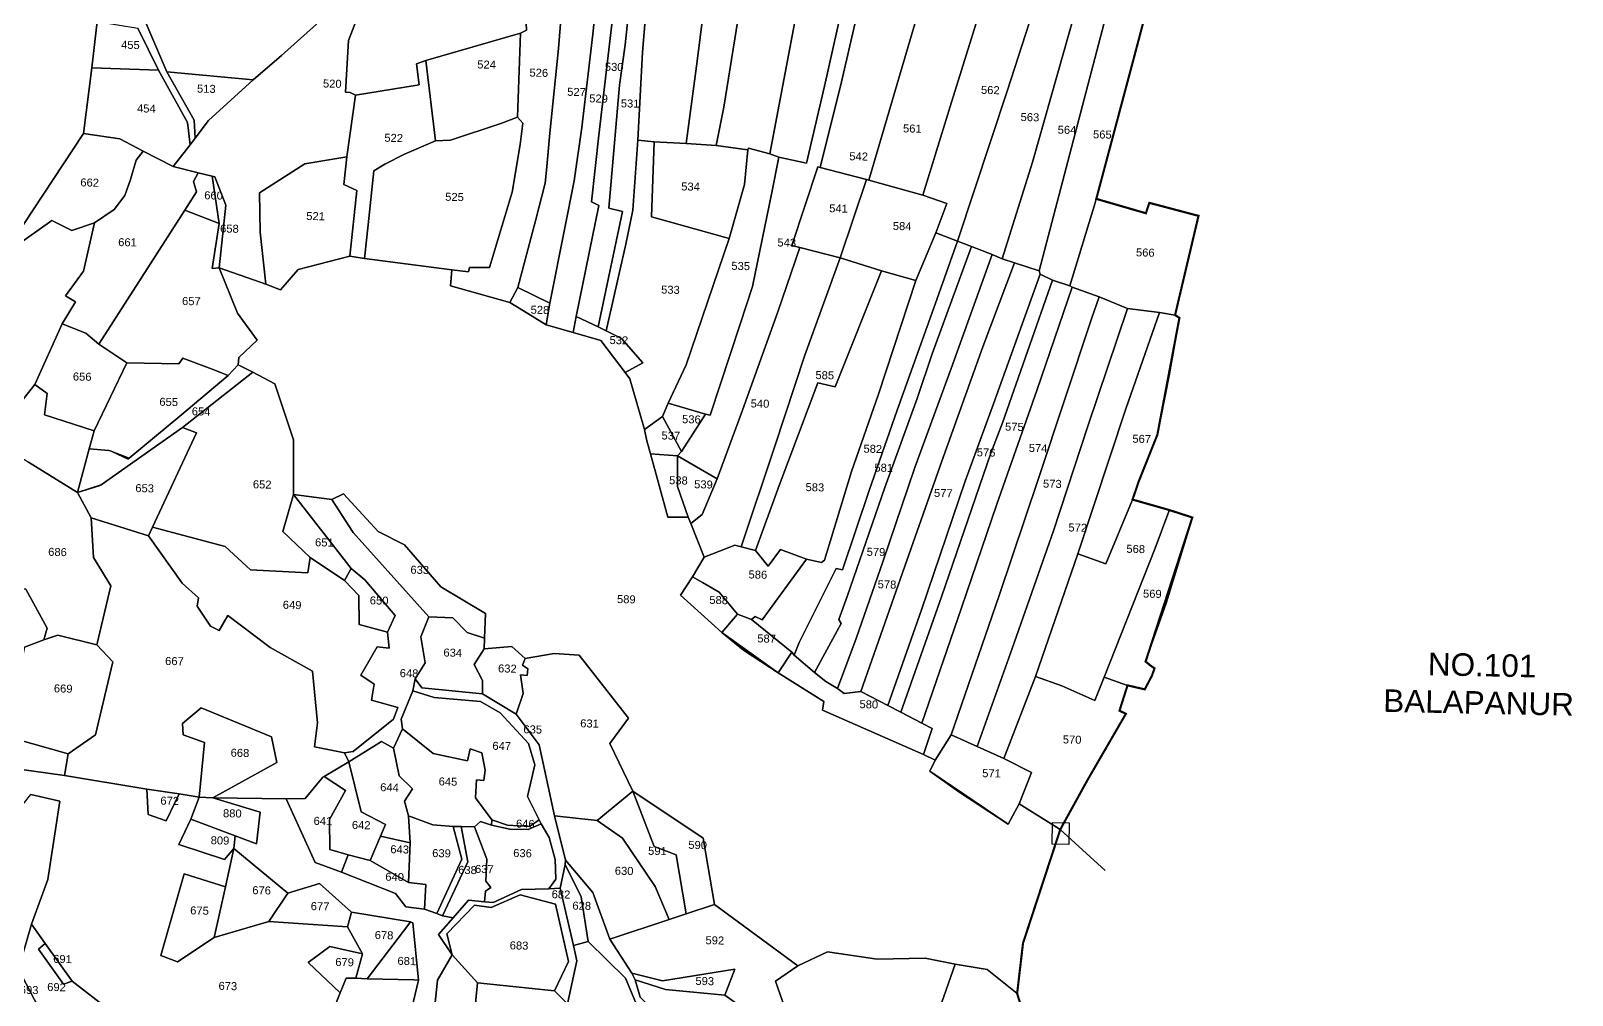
# Model space of a CAD drawing. Header units: inches. Extents: x 191080 to 197844, y 1603242 to 1613996.
# Drawn here: x 193348 to 196238, y 1606193 to 1608001 of the extents above; entities that cross this region are included whole.
import ezdxf

# ---------------------------------------------------------------- set-up
doc = ezdxf.new("R2010")
doc.units = ezdxf.units.IN
doc.header["$LTSCALE"] = 15
doc.header["$MEASUREMENT"] = 0
for name, color, linetype in [('PLOT', 7, 'Continuous'), ('PLOT NO', 7, 'Continuous'), ('VILLAGE BOUNDARY STONES', 1, 'Continuous'), ('VILLAGE BOUNDRY', 5, 'Continuous')]:
    doc.layers.add(name, color=color, linetype=linetype)
doc.styles.get("Standard").update_dxf_attribs({"font": 'arial.ttf'})

msp = doc.modelspace()

# ---------------------------------------------------------------- linework, layer by layer
at = {"layer": 'PLOT'}
for points in [[(194635.6, 1608243.9), (194596, 1607934.5), (194576.5, 1607789.7), (194516.7, 1607792.8), (194486, 1607795.7), (194494.7, 1607960.4), (194506.8, 1608102.6), (194519.5, 1608241.8), (194566.7, 1608242.6), (194576.4, 1608259.3), (194599.7, 1608243.5), (194635.6, 1608243.9)], [(194709.8, 1608243.2), (194673.4, 1608020.5), (194647.1, 1607857.8), (194633, 1607785.6), (194576.5, 1607789.7), (194596, 1607934.5), (194635.6, 1608243.9), (194651.3, 1608243.5), (194657.9, 1608257.8), (194709.8, 1608243.2)], [(194426.8, 1608246.7), (194416.2, 1608134.5), (194401.6, 1607994.2), (194380.9, 1607819.6), (194367.1, 1607719.4), (194349.3, 1607631), (194321.2, 1607490.2), (194261.5, 1607519.3), (194294.2, 1607644.7), (194312.2, 1607715), (194315, 1607739.6), (194321.4, 1607808.6), (194337.5, 1607967.5), (194353.5, 1608169.5), (194354.3, 1608226.7), (194426.8, 1608246.7)], [(194463.1, 1608244.2), (194452.7, 1608142.1), (194413.3, 1607804.8), (194399, 1607680.2), (194412.8, 1607673.2), (194370.7, 1607465.2), (194364.9, 1607435.4), (194314.2, 1607449.3), (194321.2, 1607490.2), (194349.3, 1607631), (194367.1, 1607719.4), (194380.9, 1607819.6), (194401.6, 1607994.2), (194416.2, 1608134.5), (194426.8, 1608246.7), (194463.1, 1608244.2)], [(194370.7, 1607465.2), (194412.8, 1607673.2), (194399, 1607680.2), (194413.3, 1607804.8), (194452.7, 1608142.1), (194463.1, 1608244.2), (194490.6, 1608243.3), (194462.4, 1607974.1), (194451.8, 1607898.7), (194431.7, 1607668.3), (194457.6, 1607662.1), (194411.8, 1607445.9), (194370.7, 1607465.2)], [(194486, 1607795.7), (194477, 1607664.6), (194463.5, 1607600.5), (194426.9, 1607438), (194411.8, 1607445.9), (194457.6, 1607662.1), (194431.7, 1607668.3), (194451.8, 1607898.7), (194462.4, 1607974.1), (194490.6, 1608243.3), (194519.5, 1608241.8), (194506.8, 1608102.6), (194494.7, 1607960.4), (194486, 1607795.7)], [(194733.6, 1607770), (194693.4, 1607780.7), (194692.2, 1607777.4), (194633, 1607785.6), (194647.1, 1607857.8), (194673.4, 1608020.5), (194709.8, 1608243.2), (194817.5, 1608213.3), (194733.6, 1607770)], [(194354.3, 1608226.7), (194353.5, 1608169.5), (194337.5, 1607967.5), (194321.4, 1607808.6), (194315, 1607739.6), (194312.2, 1607715), (194294.2, 1607644.7), (194261.5, 1607519.3), (194245.9, 1607491.6), (194134.7, 1607522.7), (194137.2, 1607552.5), (194168.5, 1607549.1), (194170.3, 1607556.9), (194208.2, 1607556.8), (194250.4, 1607697.9), (194265.3, 1607787.3), (194270.6, 1607827.4), (194260.6, 1607838.6), (194266.4, 1607996.1), (194277.2, 1608001.7), (194268.9, 1608185.7), (194354.3, 1608226.7)], [(194733.6, 1607770), (194817.5, 1608213.3), (194873.1, 1608198.9), (194902.6, 1608191.6), (194874, 1608067.4), (194835.9, 1607896.9), (194802.1, 1607752.4), (194750.7, 1607763.6), (194733.6, 1607770)], [(194268.9, 1608185.7), (194277.2, 1608001.7), (194266.4, 1607996.1), (194088.7, 1607944.7), (194071.3, 1607938.8), (194075.9, 1607899.2), (193957.1, 1607880), (193946.9, 1607884.7), (193938.2, 1607885.7), (193943.6, 1607982.5), (193970.8, 1608051.7), (194022.7, 1608063.2), (194076.6, 1608100), (194117.6, 1608115.9), (194170.5, 1608134.8), (194204, 1608149.8), (194222, 1608163.3), (194268.9, 1608185.7)], [(194932.7, 1608183.5), (194867.9, 1607905.2), (194828, 1607744.7), (194823.5, 1607745.5), (194774.8, 1607598.2), (194790.2, 1607594.3), (194748.9, 1607473.6), (194682.4, 1607289.7), (194634.8, 1607160.6), (194560.8, 1607204.1), (194568.1, 1607211.8), (194612.9, 1607281.9), (194621.9, 1607280.4), (194677.9, 1607450.6), (194701.2, 1607521.5), (194737.4, 1607697.5), (194750.7, 1607763.6), (194802.1, 1607752.4), (194835.9, 1607896.9), (194874, 1608067.4), (194902.6, 1608191.6), (194932.7, 1608183.5)], [(194919, 1607720.8), (194915.2, 1607722.2), (194828, 1607744.7), (194867.9, 1607905.2), (194932.7, 1608183.5), (194947.6, 1608179.9), (195046.2, 1608152.7), (194919, 1607720.8)], [(195153.7, 1608121.9), (195072, 1607858.7), (195020.7, 1607692.4), (194919, 1607720.8), (195046.2, 1608152.7), (195153.7, 1608121.9)], [(195085.5, 1607606), (195044.8, 1607621.9), (195065.4, 1607676.7), (195020.7, 1607692.4), (195072, 1607858.7), (195153.7, 1608121.9), (195186.9, 1608113.1), (195247.5, 1608100.8), (195179.4, 1607889.6), (195085.5, 1607606)], [(193297.1, 1607580.5), (193198.4, 1607660.1), (193087.6, 1607749.2), (192990.3, 1607793.5), (192927.5, 1607817.9), (192883.5, 1607887.7), (192849.8, 1607943.4), (192847.9, 1607949.3), (192812.7, 1608096.1), (192941.5, 1608093.9), (193252.2, 1608086.1), (193474.4, 1608041.9), (193472.4, 1608018.2), (193462.7, 1607931.4), (193446.8, 1607808.2), (193297.1, 1607580.5)], [(193532.6, 1608089.1), (193693.1, 1608093), (193905.4, 1608076), (193913.1, 1608039.2), (193817.8, 1607954.1), (193765.2, 1607908.6), (193603.2, 1607923.5), (193532.6, 1608089.1)], [(195318.4, 1608081.4), (195225.9, 1607754.5), (195169.1, 1607573.5), (195150.7, 1607581.3), (195112, 1607596.5), (195085.5, 1607606), (195179.4, 1607889.6), (195247.5, 1608100.8), (195254.6, 1608099.1), (195313.7, 1608082.6), (195318.4, 1608081.4)], [(195238.8, 1607550.7), (195192.1, 1607565.8), (195169.1, 1607573.5), (195225.9, 1607754.5), (195318.4, 1608081.4), (195373.9, 1608066.1), (195238.8, 1607550.7)], [(195296.3, 1607522.4), (195263.5, 1607533.4), (195240.4, 1607544.6), (195238.8, 1607550.7), (195373.9, 1608066.1), (195439, 1608051.9), (195442.9, 1608050.8), (195418.3, 1607962.8), (195415.9, 1607952.4), (195415, 1607945.4), (195352.1, 1607710.8), (195345.7, 1607685.6), (195343.8, 1607678.2), (195296.3, 1607522.4)], [(193462.7, 1607931.4), (193472.4, 1608018.2), (193549, 1608005.7), (193587.2, 1607926.7), (193462.7, 1607931.4)], [(194266.4, 1607996.1), (194260.6, 1607838.6), (194229.6, 1607826.9), (194135.2, 1607795.9), (194106.6, 1607794.2), (194088.7, 1607944.7), (194266.4, 1607996.1)], [(193957.1, 1607880), (194075.9, 1607899.2), (194071.3, 1607938.8), (194088.7, 1607944.7), (194106.6, 1607794.2), (194048.9, 1607769.7), (194011.9, 1607750.7), (193991.5, 1607738.1), (193980.4, 1607637), (193974, 1607574.1), (193946.2, 1607578.4), (193959.2, 1607701.3), (193935, 1607712.8), (193940.8, 1607764.1), (193957.1, 1607880)], [(193646.9, 1607787), (193615.2, 1607746), (193558.9, 1607775.3), (193515, 1607798), (193446.8, 1607808.2), (193462.7, 1607931.4), (193587.2, 1607926.7), (193641.7, 1607828.6), (193646.9, 1607787)], [(193603.2, 1607923.5), (193765.2, 1607908.6), (193681.3, 1607832.5), (193656.1, 1607799.2), (193654.6, 1607833.3), (193603.2, 1607923.5)], [(193974, 1607574.1), (193980.4, 1607637), (193991.5, 1607738.1), (194011.9, 1607750.7), (194048.9, 1607769.7), (194106.6, 1607794.2), (194135.2, 1607795.9), (194229.6, 1607826.9), (194260.6, 1607838.6), (194270.6, 1607827.4), (194265.3, 1607787.3), (194250.4, 1607697.9), (194208.2, 1607556.8), (194170.3, 1607556.9), (194168.5, 1607549.1), (194137.2, 1607552.5), (193974, 1607574.1)], [(193446.8, 1607808.2), (193515, 1607798), (193558.9, 1607775.3), (193545.8, 1607757.9), (193535, 1607722.2), (193524.1, 1607692), (193504.1, 1607665.9), (193467.8, 1607640.4), (193425.3, 1607626), (193387.6, 1607644.9), (193297.1, 1607580.5), (193446.8, 1607808.2)], [(194657.6, 1607611.2), (194576.7, 1607374.2), (194543.1, 1607302.7), (194532.5, 1607277.8), (194498.7, 1607253.1), (194471.2, 1607348.1), (194462.2, 1607360.1), (194495.8, 1607378.2), (194455.5, 1607424.1), (194426.9, 1607438), (194463.5, 1607600.5), (194477, 1607664.6), (194486, 1607795.7), (194516.7, 1607792.8), (194511.9, 1607652), (194657.6, 1607611.2)], [(193661.7, 1607734.7), (193653.4, 1607717.9), (193658.9, 1607698.8), (193636.9, 1607664.3), (193475.6, 1607413.3), (193451, 1607433.9), (193406.8, 1607451.4), (193431.8, 1607492.5), (193413.2, 1607504.1), (193446.6, 1607549.9), (193467.8, 1607640.4), (193504.1, 1607665.9), (193524.1, 1607692), (193535, 1607722.2), (193545.8, 1607757.9), (193558.9, 1607775.3), (193615.2, 1607746), (193661.7, 1607734.7)], [(194692.2, 1607777.4), (194686.4, 1607712.7), (194657.6, 1607611.2), (194511.9, 1607652), (194516.7, 1607792.8), (194576.5, 1607789.7), (194633, 1607785.6), (194692.2, 1607777.4)], [(194543.1, 1607302.7), (194576.7, 1607374.2), (194657.6, 1607611.2), (194686.4, 1607712.7), (194692.2, 1607777.4), (194693.4, 1607780.7), (194733.6, 1607770), (194750.7, 1607763.6), (194737.4, 1607697.5), (194701.2, 1607521.5), (194677.9, 1607450.6), (194621.9, 1607280.4), (194612.9, 1607281.9), (194543.1, 1607302.7)], [(193789, 1607525.8), (193778.1, 1607623.1), (193776.9, 1607697.1), (193861.8, 1607751.2), (193940.8, 1607764.1), (193935, 1607712.8), (193959.2, 1607701.3), (193946.2, 1607578.4), (193849.2, 1607553.3), (193816.3, 1607515), (193789, 1607525.8)], [(194915.2, 1607722.2), (194865.4, 1607575.2), (194790.2, 1607594.3), (194774.8, 1607598.2), (194823.5, 1607745.5), (194828, 1607744.7), (194915.2, 1607722.2)], [(193661.7, 1607734.7), (193688, 1607728.3), (193701.5, 1607639.6), (193636.9, 1607664.3), (193658.9, 1607698.8), (193653.4, 1607717.9), (193661.7, 1607734.7)], [(193701.5, 1607639.6), (193688, 1607728.3), (193693.4, 1607727), (193713.5, 1607674), (193701.5, 1607556.4), (193688.3, 1607554.8), (193701.5, 1607639.6)], [(195044.8, 1607621.9), (195007.4, 1607532.7), (194943, 1607550.5), (194865.4, 1607575.2), (194915.2, 1607722.2), (194919, 1607720.8), (195020.7, 1607692.4), (195065.4, 1607676.7), (195044.8, 1607621.9)], [(195493.4, 1607467.7), (195464.2, 1607472.4), (195404.4, 1607479.9), (195350.8, 1607501.7), (195300.7, 1607520), (195296.3, 1607522.4), (195343.8, 1607678.2), (195345.7, 1607685.6), (195388.7, 1607673.6), (195438.6, 1607658.7), (195445.1, 1607678.2), (195533, 1607654.9), (195537.4, 1607653.9), (195493.4, 1607467.7)], [(193475.6, 1607413.3), (193636.9, 1607664.3), (193701.5, 1607639.6), (193688.3, 1607554.8), (193701.5, 1607556.4), (193735.3, 1607471.2), (193772.2, 1607420.8), (193738, 1607388.1), (193737, 1607374.6), (193718.4, 1607354.6), (193687.9, 1607366.6), (193633.2, 1607386.8), (193625.7, 1607376.1), (193528.1, 1607378.5), (193475.6, 1607413.3)], [(193133.3, 1607309.5), (193138.2, 1607342.1), (193163, 1607499.2), (193297.1, 1607580.5), (193387.6, 1607644.9), (193425.3, 1607626), (193467.8, 1607640.4), (193446.6, 1607549.9), (193413.2, 1607504.1), (193431.8, 1607492.5), (193406.8, 1607451.4), (193355.6, 1607337.8), (193298.6, 1607265.9), (193133.3, 1607309.5)], [(194779.5, 1606830.3), (194774.7, 1606836.1), (194699.2, 1606897.2), (194706.1, 1606902.6), (194719.4, 1606896.5), (194802.4, 1607010.3), (194830.3, 1607003.9), (194836.2, 1607008.5), (194887, 1607174.5), (194937.2, 1607319.7), (195007.4, 1607532.7), (195044.8, 1607621.9), (195085.5, 1607606), (195040.3, 1607479.7), (194972.4, 1607289.5), (194919.6, 1607138.7), (194869.6, 1606989.9), (194858.2, 1606992.4), (194788.7, 1606853.9), (194779.5, 1606830.3)], [(194865.4, 1607575.2), (194799, 1607392.7), (194743.1, 1607221.8), (194680.1, 1607033.3), (194668.3, 1607036.5), (194610.8, 1607014.1), (194585.6, 1607077), (194606.5, 1607093.6), (194634.8, 1607160.6), (194682.4, 1607289.7), (194748.9, 1607473.6), (194790.2, 1607594.3), (194865.4, 1607575.2)], [(195112, 1607596.5), (195038.1, 1607395.1), (195010.1, 1607311.6), (194949.3, 1607144.8), (194878.4, 1606940.2), (194862.9, 1606897.2), (194867.2, 1606889.3), (194817.5, 1606797.9), (194779.5, 1606830.3), (194788.7, 1606853.9), (194858.2, 1606992.4), (194869.6, 1606989.9), (194919.6, 1607138.7), (194972.4, 1607289.5), (195040.3, 1607479.7), (195085.5, 1607606), (195112, 1607596.5)], [(195150.7, 1607581.3), (195073.4, 1607367.7), (195005.3, 1607182), (194945.5, 1607005.2), (194895.4, 1606861.7), (194860.6, 1606768), (194838.7, 1606780.6), (194817.5, 1606797.9), (194867.2, 1606889.3), (194862.9, 1606897.2), (194878.4, 1606940.2), (194949.3, 1607144.8), (195010.1, 1607311.6), (195038.1, 1607395.1), (195112, 1607596.5), (195150.7, 1607581.3)], [(195033.5, 1606612.5), (195087.9, 1606573.9), (195180.7, 1606513.4), (195201.2, 1606551.5), (195276.2, 1606504.6), (195278.1, 1606503.1), (195208.3, 1606290.1), (195197.3, 1606195.8), (195140.9, 1606240.8), (195081.2, 1606251.1), (195024.6, 1606262.1), (194934.6, 1606260.5), (194841.6, 1606274.1), (194786.4, 1606248.1), (194629.9, 1606362.6), (194608.8, 1606487.4), (194476.9, 1606575), (194433.7, 1606664.8), (194468.9, 1606711.9), (194376.4, 1606830.1), (194329.6, 1606833.4), (194275, 1606823.8), (194249.7, 1606846.5), (194198, 1606842.1), (194198.8, 1606862.3), (194200.7, 1606908), (194116.9, 1606958.3), (194048.9, 1607037.3), (193999.1, 1607062.3), (193934.4, 1607132.8), (193912.2, 1607122), (193840.5, 1607131.5), (193840.9, 1607234), (193805.7, 1607339), (193764.6, 1607360.7), (193737, 1607374.6), (193738, 1607388.1), (193772.2, 1607420.8), (193735.3, 1607471.2), (193701.5, 1607556.4), (193778.4, 1607529.5), (193789, 1607525.8), (193816.3, 1607515), (193849.2, 1607553.3), (193946.2, 1607578.4), (193974, 1607574.1), (194137.2, 1607552.5), (194134.7, 1607522.7), (194245.9, 1607491.6), (194272.1, 1607475.9), (194314.2, 1607449.3), (194364.9, 1607435.4), (194417.1, 1607420.3), (194462.2, 1607360.1), (194471.2, 1607348.1), (194498.7, 1607253.1), (194503.1, 1607231.9), (194509.9, 1607207.4), (194542.4, 1607088.9), (194580.6, 1607088.8), (194585.6, 1607077), (194610.8, 1607014.1), (194588.8, 1606977.2), (194566.2, 1606942.5), (194643.7, 1606872.4), (194684.2, 1606839.5), (194749.1, 1606797.3), (194834.8, 1606743.3), (194832.6, 1606727.1), (195021.7, 1606644.1), (195043.8, 1606633.5), (195033.5, 1606612.5)], [(194706.9, 1607026.5), (194680.1, 1607033.3), (194743.1, 1607221.8), (194799, 1607392.7), (194865.4, 1607575.2), (194943, 1607550.5), (194856.1, 1607333.3), (194823.5, 1607340.8), (194751.4, 1607148.5), (194706.9, 1607026.5)], [(195192.1, 1607565.8), (195133, 1607408.2), (195056.3, 1607194), (194986.6, 1606997.1), (194904, 1606762.2), (194872.8, 1606758.1), (194860.6, 1606768), (194895.4, 1606861.7), (194945.5, 1607005.2), (195005.3, 1607182), (195073.4, 1607367.7), (195150.7, 1607581.3), (195169.1, 1607573.5), (195192.1, 1607565.8)], [(194904, 1606762.2), (194986.6, 1606997.1), (195056.3, 1607194), (195133, 1607408.2), (195192.1, 1607565.8), (195238.8, 1607550.7), (195240.4, 1607544.6), (195153.2, 1607301.4), (195099.9, 1607156.2), (195018.1, 1606915.2), (194954.8, 1606735.8), (194904, 1606762.2)], [(195007.4, 1607532.7), (194937.2, 1607319.7), (194887, 1607174.5), (194836.2, 1607008.5), (194830.3, 1607003.9), (194802.4, 1607010.3), (194753.4, 1607028.2), (194730.3, 1606996.8), (194706.9, 1607026.5), (194751.4, 1607148.5), (194823.5, 1607340.8), (194856.1, 1607333.3), (194943, 1607550.5), (195007.4, 1607532.7)], [(194979, 1606723.1), (194954.8, 1606735.8), (195018.1, 1606915.2), (195099.9, 1607156.2), (195153.2, 1607301.4), (195240.4, 1607544.6), (195263.5, 1607533.4), (195169.9, 1607265.6), (195147.7, 1607208.6), (195055.4, 1606939.6), (194979, 1606723.1)], [(194245.9, 1607491.6), (194261.5, 1607519.3), (194321.2, 1607490.2), (194314.2, 1607449.3), (194272.1, 1607475.9), (194245.9, 1607491.6)], [(195018.5, 1606703), (194979, 1606723.1), (195055.4, 1606939.6), (195147.7, 1607208.6), (195169.9, 1607265.6), (195263.5, 1607533.4), (195296.3, 1607522.4), (195300.7, 1607520), (195234, 1607326.2), (195159.5, 1607113.3), (195093.1, 1606919), (195018.5, 1606703)], [(195073.9, 1606681), (195043.8, 1606633.5), (195021.7, 1606644.1), (195038.3, 1606692.5), (195018.5, 1606703), (195093.1, 1606919), (195159.5, 1607113.3), (195234, 1607326.2), (195300.7, 1607520), (195350.8, 1607501.7), (195336.9, 1607460.4), (195237.3, 1607161.4), (195163.6, 1606941.8), (195073.9, 1606681)], [(195122.4, 1606658.9), (195073.9, 1606681), (195163.6, 1606941.8), (195237.3, 1607161.4), (195336.9, 1607460.4), (195350.8, 1607501.7), (195404.4, 1607479.9), (195330, 1607259.5), (195265.3, 1607063.5), (195187.9, 1606842.6), (195122.4, 1606658.9)], [(195172.6, 1606636.3), (195122.4, 1606658.9), (195187.9, 1606842.6), (195265.3, 1607063.5), (195330, 1607259.5), (195404.4, 1607479.9), (195464.2, 1607472.4), (195401.3, 1607292.1), (195311.3, 1607020.3), (195231.7, 1606790.5), (195172.6, 1606636.3)], [(193467.1, 1607250.7), (193374, 1607280.5), (193378.9, 1607320.8), (193355.6, 1607337.8), (193406.8, 1607451.4), (193451, 1607433.9), (193475.6, 1607413.3), (193528.1, 1607378.5), (193467.1, 1607250.7)], [(194364.9, 1607435.4), (194370.7, 1607465.2), (194411.8, 1607445.9), (194426.9, 1607438), (194455.5, 1607424.1), (194495.8, 1607378.2), (194462.2, 1607360.1), (194417.1, 1607420.3), (194364.9, 1607435.4)], [(195311.3, 1607020.3), (195401.3, 1607292.1), (195464.2, 1607472.4), (195493.4, 1607467.7), (195501.6, 1607462.6), (195482.6, 1607354.2), (195466.6, 1607274.9), (195460.2, 1607243.3), (195446.3, 1607208.5), (195425.3, 1607156), (195413.7, 1607121.9), (195413.1, 1607120.4), (195363.8, 1607001.3), (195311.3, 1607020.3)], [(193500.2, 1607211.8), (193530.6, 1607197.7), (193532.3, 1607199.2), (193627.2, 1607278.5), (193718.4, 1607354.6), (193737, 1607374.6), (193764.6, 1607360.7), (193632.5, 1607256.7), (193479.7, 1607149.8), (193435.5, 1607135.3), (193457.8, 1607217), (193494.4, 1607213.6), (193496.6, 1607213.4), (193500.2, 1607211.8)], [(193457.8, 1607217), (193467.1, 1607250.7), (193528.1, 1607378.5), (193625.7, 1607376.1), (193633.2, 1607386.8), (193687.9, 1607366.6), (193718.4, 1607354.6), (193627.2, 1607278.5), (193532.3, 1607199.2), (193500.2, 1607211.8), (193496.6, 1607213.4), (193494.4, 1607213.6), (193457.8, 1607217)], [(193576.4, 1607070.1), (193658.9, 1607246.7), (193632.5, 1607256.7), (193764.6, 1607360.7), (193805.7, 1607339), (193840.9, 1607234), (193840.5, 1607131.5), (193820.7, 1607061.8), (193871.6, 1607013.1), (193867.5, 1606984.3), (193759.7, 1606990.4), (193712.2, 1607034), (193576.4, 1607070.1)], [(194532.5, 1607277.8), (194543.1, 1607302.7), (194612.9, 1607281.9), (194568.1, 1607211.8), (194532.5, 1607277.8)], [(194498.7, 1607253.1), (194532.5, 1607277.8), (194568.1, 1607211.8), (194560.8, 1607204.1), (194509.9, 1607207.4), (194503.1, 1607231.9), (194498.7, 1607253.1)], [(193435.5, 1607135.3), (193476.2, 1607147.4), (193479.7, 1607149.8), (193632.5, 1607256.7), (193658.9, 1607246.7), (193576.4, 1607070.1), (193568.9, 1607054), (193461.2, 1607087.7), (193435.5, 1607135.3)], [(193435.5, 1607135.3), (193461.2, 1607087.7), (193465.8, 1607013.3), (193498, 1606960.3), (193471.9, 1606849.7), (193398.6, 1606867.5), (193372.3, 1606859.1), (193379, 1606880.9), (193338.9, 1606953.7), (193263.3, 1606966.5), (193267.5, 1607015.2), (193238.5, 1607022.7), (193236.7, 1607158.7), (193199.5, 1607161.3), (193208, 1607199.7), (193326.4, 1607197.4), (193336.2, 1607197.2), (193344, 1607192.3), (193435.5, 1607135.3)], [(193532.3, 1607199.2), (193530.6, 1607197.7), (193500.2, 1607211.8), (193532.3, 1607199.2)], [(193532.3, 1607199.2), (193530.6, 1607197.7), (193500.2, 1607211.8), (193532.3, 1607199.2)], [(194560.8, 1607204.1), (194560.5, 1607146.7), (194580.6, 1607088.8), (194542.4, 1607088.9), (194509.9, 1607207.4), (194560.8, 1607204.1)], [(194560.8, 1607204.1), (194634.8, 1607160.6), (194606.5, 1607093.6), (194585.6, 1607077), (194580.6, 1607088.8), (194560.5, 1607146.7), (194560.8, 1607204.1)], [(193479.7, 1607149.8), (193476.2, 1607147.4), (193435.5, 1607135.3), (193479.7, 1607149.8)], [(193479.7, 1607149.8), (193476.2, 1607147.4), (193435.5, 1607135.3), (193479.7, 1607149.8)], [(193948.9, 1606992.9), (193936.5, 1606970.1), (193871.6, 1607013.1), (193820.7, 1607061.8), (193840.5, 1607131.5), (193948.9, 1606992.9)], [(193944.4, 1606630.3), (193936.3, 1606646.9), (193952.2, 1606649.9), (194027.8, 1606710.5), (194036.4, 1606732.2), (193986.9, 1606745.6), (193991.8, 1606775.8), (193966.7, 1606793), (193997.3, 1606846.1), (194019.9, 1606843.3), (194016.6, 1606873.3), (194031.2, 1606904.5), (193974.3, 1606971.5), (193948.9, 1606992.9), (193840.5, 1607131.5), (193912.2, 1607122), (193951.3, 1607061.9), (193952.7, 1607059.9), (194094.4, 1606901.8), (194079.4, 1606864.8), (194087.5, 1606815.6), (194068.5, 1606786.1), (194064.5, 1606763.6), (194042.3, 1606710.1), (194045, 1606691.9), (194028, 1606656), (194005.5, 1606668.5), (193944.4, 1606630.3)], [(193912.2, 1607122), (193934.4, 1607132.8), (193999.1, 1607062.3), (194048.9, 1607037.3), (194116.9, 1606958.3), (194200.7, 1606908), (194198.8, 1606862.3), (194166.4, 1606872.4), (194139.6, 1606900.1), (194094.4, 1606901.8), (193952.7, 1607059.9), (193951.3, 1607061.9), (193912.2, 1607122)], [(195231.7, 1606790.5), (195311.3, 1607020.3), (195363.8, 1607001.3), (195413.1, 1607120.4), (195413.7, 1607121.9), (195482.5, 1607102.3), (195481.6, 1607099.6), (195456.4, 1607030.7), (195360.7, 1606789.1), (195342.7, 1606745.5), (195281.1, 1606772.8), (195231.7, 1606790.5)], [(195404.3, 1606773.6), (195360.7, 1606789.1), (195456.4, 1607030.7), (195481.6, 1607099.6), (195482.5, 1607102.3), (195498.8, 1607097.7), (195525.8, 1607088.3), (195476.7, 1606927.4), (195439.4, 1606821.9), (195438.7, 1606820), (195438.1, 1606818.3), (195446.7, 1606811.2), (195454.9, 1606805.6), (195449.9, 1606791.4), (195436.6, 1606766.1), (195406.4, 1606773.1), (195404.3, 1606773.6)], [(193689.2, 1606562.5), (193809.2, 1606628.9), (193799.3, 1606677), (193667.6, 1606731.6), (193632.8, 1606702.3), (193634, 1606681), (193673.9, 1606666.4), (193663.8, 1606564.1), (193626.5, 1606570.5), (193565.8, 1606579.3), (193411.1, 1606604.6), (193418, 1606645.5), (193469.5, 1606680.7), (193502, 1606817.6), (193471.9, 1606849.7), (193498, 1606960.3), (193465.8, 1607013.3), (193461.2, 1607087.7), (193568.9, 1607054), (193631.8, 1606965.3), (193662.5, 1606937.5), (193660.1, 1606922.1), (193685.1, 1606884.6), (193701, 1606876.5), (193717.7, 1606904.6), (193797.1, 1606844.5), (193876.5, 1606800.4), (193885.3, 1606703.2), (193879.7, 1606658.5), (193936.3, 1606646.9), (193944.4, 1606630.3), (193898.1, 1606602.8), (193895.8, 1606601.5), (193862.4, 1606561.4), (193826.7, 1606561.1), (193689.2, 1606562.5)], [(193936.3, 1606646.9), (193879.7, 1606658.5), (193885.3, 1606703.2), (193876.5, 1606800.4), (193797.1, 1606844.5), (193717.7, 1606904.6), (193701, 1606876.5), (193685.1, 1606884.6), (193660.1, 1606922.1), (193662.5, 1606937.5), (193631.8, 1606965.3), (193568.9, 1607054), (193576.4, 1607070.1), (193712.2, 1607034), (193759.7, 1606990.4), (193867.5, 1606984.3), (193871.6, 1607013.1), (193936.5, 1606970.1), (193963.2, 1606941.9), (193963.6, 1606887.7), (194016.6, 1606873.3), (194019.9, 1606843.3), (193997.3, 1606846.1), (193966.7, 1606793), (193991.8, 1606775.8), (193986.9, 1606745.6), (194036.4, 1606732.2), (194027.8, 1606710.5), (193952.2, 1606649.9), (193936.3, 1606646.9)], [(194672.8, 1606906.9), (194638.4, 1606948), (194607.6, 1606966.2), (194588.8, 1606977.2), (194610.8, 1607014.1), (194668.3, 1607036.5), (194680.1, 1607033.3), (194706.9, 1607026.5), (194730.3, 1606996.8), (194753.4, 1607028.2), (194802.4, 1607010.3), (194719.4, 1606896.5), (194706.1, 1606902.6), (194699.2, 1606897.2), (194672.8, 1606906.9)], [(193936.5, 1606970.1), (193948.9, 1606992.9), (193974.3, 1606971.5), (194031.2, 1606904.5), (194016.6, 1606873.3), (193963.6, 1606887.7), (193963.2, 1606941.9), (193936.5, 1606970.1)], [(193223.2, 1606700.5), (193204.5, 1606665.7), (193139.7, 1606674.7), (193263.3, 1606966.5), (193338.9, 1606953.7), (193379, 1606880.9), (193372.3, 1606859.1), (193336, 1606845.1), (193325.9, 1606791.3), (193305.5, 1606774.1), (193285.2, 1606683), (193223.2, 1606700.5)], [(194566.2, 1606942.5), (194588.8, 1606977.2), (194607.6, 1606966.2), (194638.4, 1606948), (194672.8, 1606906.9), (194643.7, 1606872.4), (194566.2, 1606942.5)], [(194068.5, 1606786.1), (194087.5, 1606815.6), (194079.4, 1606864.8), (194094.4, 1606901.8), (194139.6, 1606900.1), (194166.4, 1606872.4), (194198.8, 1606862.3), (194198, 1606842.1), (194179.4, 1606812.6), (194194.9, 1606782.4), (194195.1, 1606757.6), (194081, 1606769), (194068.5, 1606786.1)], [(194699.2, 1606897.2), (194774.7, 1606836.1), (194749.1, 1606797.3), (194643.7, 1606872.4), (194672.8, 1606906.9), (194699.2, 1606897.2)], [(194749.1, 1606797.3), (194684.2, 1606839.5), (194643.7, 1606872.4), (194749.1, 1606797.3)], [(194749.1, 1606797.3), (194684.2, 1606839.5), (194643.7, 1606872.4), (194749.1, 1606797.3)], [(193372.3, 1606859.1), (193398.6, 1606867.5), (193471.9, 1606849.7), (193502, 1606817.6), (193469.5, 1606680.7), (193418, 1606645.5), (193285.2, 1606683), (193305.5, 1606774.1), (193325.9, 1606791.3), (193336, 1606845.1), (193372.3, 1606859.1)], [(194195.1, 1606757.6), (194194.9, 1606782.4), (194179.4, 1606812.6), (194198, 1606842.1), (194249.7, 1606846.5), (194275, 1606823.8), (194270.2, 1606811.2), (194280.1, 1606804.3), (194278.5, 1606792.3), (194266, 1606793.5), (194270.9, 1606758.3), (194258.1, 1606719.7), (194195.1, 1606757.6)], [(194258.1, 1606719.7), (194270.9, 1606758.3), (194266, 1606793.5), (194278.5, 1606792.3), (194280.1, 1606804.3), (194270.2, 1606811.2), (194275, 1606823.8), (194329.6, 1606833.4), (194376.4, 1606830.1), (194468.9, 1606711.9), (194433.7, 1606664.8), (194476.9, 1606575), (194409.7, 1606520.5), (194330.2, 1606529.3), (194301.4, 1606662.3), (194258.1, 1606719.7)], [(194817.5, 1606797.9), (194838.7, 1606780.6), (194860.6, 1606768), (194872.8, 1606758.1), (194904, 1606762.2), (194954.8, 1606735.8), (194979, 1606723.1), (195018.5, 1606703), (195038.3, 1606692.5), (195021.7, 1606644.1), (194832.6, 1606727.1), (194834.8, 1606743.3), (194749.1, 1606797.3), (194774.7, 1606836.1), (194779.5, 1606830.3), (194817.5, 1606797.9)], [(194064.5, 1606763.6), (194064.5, 1606763.6), (194068.5, 1606786.1), (194081, 1606769), (194195.1, 1606757.6), (194258.1, 1606719.7), (194301.4, 1606662.3), (194330.2, 1606529.3), (194350.8, 1606446.1), (194349.7, 1606437.9), (194340.8, 1606393.1), (194319.4, 1606392.4), (194332.5, 1606410.1), (194330.9, 1606447), (194319.7, 1606488.6), (194304.8, 1606514), (194301.2, 1606521.6), (194279.4, 1606565.5), (194292.9, 1606624.7), (194281.1, 1606664.8), (194228.3, 1606722), (194191.3, 1606743.6), (194104.1, 1606751.1), (194064.5, 1606763.6)], [(195201.2, 1606551.5), (195224.1, 1606610.5), (195172.6, 1606636.3), (195231.7, 1606790.5), (195281.1, 1606772.8), (195342.7, 1606745.5), (195360.7, 1606789.1), (195404.3, 1606773.6), (195402.5, 1606768.1), (195398.1, 1606754.2), (195389.2, 1606726.1), (195395.9, 1606722.8), (195401.2, 1606720.3), (195397.3, 1606713.7), (195329.1, 1606595.9), (195283, 1606512.2), (195278.1, 1606503.1), (195276.2, 1606504.6), (195201.2, 1606551.5)], [(194212.6, 1606521.2), (194182, 1606562.6), (194184, 1606596.8), (194197.7, 1606595), (194200, 1606614.9), (194193.4, 1606647.3), (194172.1, 1606654.3), (194167.1, 1606631.9), (194102.7, 1606645.6), (194045, 1606691.9), (194042.3, 1606710.1), (194064.5, 1606763.6), (194104.1, 1606751.1), (194191.3, 1606743.6), (194228.3, 1606722), (194281.1, 1606664.8), (194292.9, 1606624.7), (194279.4, 1606565.5), (194301.2, 1606521.6), (194282.8, 1606509.1), (194241.7, 1606511.4), (194212.6, 1606521.2)], [(193663.8, 1606564.1), (193673.9, 1606666.4), (193634, 1606681), (193632.8, 1606702.3), (193667.6, 1606731.6), (193799.3, 1606677), (193809.2, 1606628.9), (193689.2, 1606562.5), (193663.8, 1606564.1)], [(193223.2, 1606700.5), (193285.2, 1606683), (193418, 1606645.5), (193411.1, 1606604.6), (193192.2, 1606635.2), (193204.5, 1606665.7), (193223.2, 1606700.5)], [(194003.8, 1606491), (194012.9, 1606512.8), (193967.4, 1606536.4), (193944.4, 1606630.3), (194005.5, 1606668.5), (194028, 1606656), (194038.5, 1606604.2), (194063.9, 1606579.9), (194048.5, 1606556.7), (194056.1, 1606529.1), (194059.6, 1606478.2), (194003.8, 1606491)], [(194056.1, 1606529.1), (194048.5, 1606556.7), (194063.9, 1606579.9), (194038.5, 1606604.2), (194028, 1606656), (194045, 1606691.9), (194102.7, 1606645.6), (194167.1, 1606631.9), (194172.1, 1606654.3), (194193.4, 1606647.3), (194200, 1606614.9), (194197.7, 1606595), (194184, 1606596.8), (194182, 1606562.6), (194212.6, 1606521.2), (194212.1, 1606511.5), (194191.4, 1606518.2), (194179.8, 1606508.2), (194154.9, 1606508.8), (194144.9, 1606509), (194139.9, 1606509.3), (194101.9, 1606512.2), (194056.1, 1606529.1)], [(195122.4, 1606658.9), (195172.6, 1606636.3), (195224.1, 1606610.5), (195201.2, 1606551.5), (195180.7, 1606513.4), (195033.5, 1606612.5), (195043.8, 1606633.5), (195073.9, 1606681), (195122.4, 1606658.9)], [(193898.1, 1606602.8), (193944.4, 1606630.3), (193967.4, 1606536.4), (194012.9, 1606512.8), (194003.8, 1606491), (193984.6, 1606445), (193942.9, 1606455.6), (193908.7, 1606466.1), (193908.2, 1606522), (193938.4, 1606576.4), (193898.1, 1606602.8)], [(195180.7, 1606513.4), (195087.9, 1606573.9), (195033.5, 1606612.5), (195180.7, 1606513.4)], [(195180.7, 1606513.4), (195087.9, 1606573.9), (195033.5, 1606612.5), (195180.7, 1606513.4)], [(193826.7, 1606561.1), (193862.4, 1606561.4), (193895.8, 1606601.5), (193898.1, 1606602.8), (193938.4, 1606576.4), (193908.2, 1606522), (193908.7, 1606466.1), (193942.9, 1606455.6), (193930.6, 1606423.4), (193881.3, 1606441.4), (193826.7, 1606561.1)], [(193349.1, 1606326), (193324.9, 1606241.6), (193219.1, 1606335.7), (193254, 1606450.7), (193347.9, 1606568.7), (193402.6, 1606556.8), (193402.6, 1606556.8), (193379.8, 1606409.6), (193349.1, 1606326)], [(193402.6, 1606556.8), (193379.8, 1606409.6), (193349.1, 1606326), (193379.8, 1606409.6), (193402.6, 1606556.8)], [(193402.6, 1606556.8), (193379.8, 1606409.6), (193349.1, 1606326), (193379.8, 1606409.6), (193402.6, 1606556.8)], [(193565.8, 1606579.3), (193626.5, 1606570.5), (193602.1, 1606519.8), (193568.2, 1606531.2), (193565.8, 1606579.3)], [(193663.8, 1606564.1), (193689.2, 1606562.5), (193778.2, 1606536), (193771.5, 1606476.2), (193731.3, 1606491.8), (193648.4, 1606522.7), (193663.8, 1606564.1)], [(194476.9, 1606575), (194517.1, 1606471.3), (194558.3, 1606456.1), (194576.8, 1606345), (194545, 1606334.5), (194518.6, 1606396.7), (194457.7, 1606487.1), (194409.7, 1606520.5), (194476.9, 1606575)], [(194476.9, 1606575), (194608.8, 1606487.4), (194629.9, 1606362.6), (194576.8, 1606345), (194558.3, 1606456.1), (194517.1, 1606471.3), (194476.9, 1606575)], [(193648.4, 1606522.7), (193731.3, 1606491.8), (193728.5, 1606467.5), (193711.5, 1606447.3), (193625.5, 1606475.4), (193648.4, 1606522.7)], [(194059.6, 1606478.2), (194056.1, 1606529.1), (194101.9, 1606512.2), (194139.9, 1606509.3), (194156.5, 1606447.7), (194109.3, 1606345.9), (194086.3, 1606353.9), (194088.9, 1606400.4), (194056.3, 1606404.1), (194059.6, 1606478.2)], [(194409.7, 1606520.5), (194457.7, 1606487.1), (194518.6, 1606396.7), (194545, 1606334.5), (194433.5, 1606297.5), (194402, 1606385), (194350.8, 1606446.1), (194330.2, 1606529.3), (194409.7, 1606520.5)], [(194139.9, 1606509.3), (194144.9, 1606509), (194154.9, 1606508.8), (194167.6, 1606442.7), (194120, 1606341.5), (194109.3, 1606345.9), (194156.5, 1606447.7), (194139.9, 1606509.3)], [(194154.9, 1606508.8), (194179.8, 1606508.2), (194203, 1606447.6), (194201.4, 1606406.7), (194210.6, 1606394.8), (194200.5, 1606387.9), (194199, 1606367.9), (194168.9, 1606370.9), (194140.1, 1606338), (194120, 1606341.5), (194167.6, 1606442.7), (194154.9, 1606508.8)], [(194319.4, 1606392.4), (194267.8, 1606390.8), (194214.9, 1606366.3), (194199, 1606367.9), (194200.5, 1606387.9), (194210.6, 1606394.8), (194201.4, 1606406.7), (194203, 1606447.6), (194179.8, 1606508.2), (194191.4, 1606518.2), (194212.1, 1606511.5), (194245.9, 1606504.3), (194280.3, 1606503.2), (194304.8, 1606514), (194319.7, 1606488.6), (194330.9, 1606447), (194332.5, 1606410.1), (194319.4, 1606392.4)], [(194212.1, 1606511.5), (194212.6, 1606521.2), (194241.7, 1606511.4), (194282.8, 1606509.1), (194301.2, 1606521.6), (194304.8, 1606514), (194280.3, 1606503.2), (194245.9, 1606504.3), (194212.1, 1606511.5)], [(193691.9, 1606300.7), (193712.8, 1606395.9), (193728.5, 1606467.5), (193829.9, 1606384.3), (193794.6, 1606330.9), (193691.9, 1606300.7)], [(193984.6, 1606445), (194003.8, 1606491), (194059.6, 1606478.2), (194056.3, 1606404.1), (193984.6, 1606445)], [(193930.6, 1606423.4), (193942.9, 1606455.6), (193984.6, 1606445), (194056.3, 1606404.1), (194088.9, 1606400.4), (194086.3, 1606353.9), (194051.4, 1606358.6), (194032, 1606383.4), (193930.6, 1606423.4)], [(194393.1, 1606293.7), (194365.6, 1606285.9), (194340.8, 1606393.1), (194349.7, 1606437.9), (194379.7, 1606377), (194393.1, 1606293.7)], [(193712.8, 1606395.9), (193691.9, 1606300.7), (193623.4, 1606255.6), (193591.8, 1606267), (193635.5, 1606420.4), (193712.8, 1606395.9)], [(193794.6, 1606330.9), (193829.9, 1606384.3), (193889.1, 1606401.9), (193949.3, 1606348.6), (193941.9, 1606321), (193794.6, 1606330.9)], [(194365.6, 1606285.9), (194371.9, 1606257.4), (194354.4, 1606176.4), (194329.9, 1606200.8), (194356.4, 1606255.7), (194331.7, 1606363.5), (194265.3, 1606380.6), (194211.2, 1606357.4), (194179.9, 1606361.3), (194128.1, 1606307.5), (194138.2, 1606268.7), (194112.7, 1606306.6), (194140.1, 1606338), (194168.9, 1606370.9), (194199, 1606367.9), (194214.9, 1606366.3), (194267.8, 1606390.8), (194319.4, 1606392.4), (194340.8, 1606393.1), (194365.6, 1606285.9)], [(194185.6, 1606216.1), (194138.2, 1606268.7), (194128.1, 1606307.5), (194179.9, 1606361.3), (194211.2, 1606357.4), (194265.3, 1606380.6), (194331.7, 1606363.5), (194356.4, 1606255.7), (194329.9, 1606200.8), (194185.6, 1606216.1)], [(194629.9, 1606362.6), (194786.4, 1606248.1), (194744.2, 1606219.3), (194770.5, 1606144), (194728.9, 1606164.3), (194695.4, 1606160), (194649.1, 1606193), (194667.8, 1606241.6), (194532.4, 1606219.9), (194475.1, 1606234), (194433.5, 1606297.5), (194545, 1606334.5), (194576.8, 1606345), (194629.9, 1606362.6)], [(193494.9, 1606165.5), (193440.5, 1606140.8), (193368.6, 1606157.7), (193324.9, 1606241.6), (193349.1, 1606326), (193375.2, 1606289.5), (193362.4, 1606278.8), (193409.5, 1606213.2), (193425.9, 1606218.8), (193494.9, 1606165.5)], [(193957.7, 1606224.9), (193970.2, 1606270.1), (193941.9, 1606321), (193949.3, 1606348.6), (194060, 1606330.5), (194056.6, 1606326), (193978.5, 1606223.6), (193957.7, 1606224.9)], [(193978.5, 1606223.6), (194056.6, 1606326), (194060, 1606330.5), (194064.2, 1606328.3), (194075, 1606221.1), (194066, 1606221.5), (193978.5, 1606223.6)], [(194524.6, 1606134), (194496.8, 1606090.7), (194412.9, 1606143.9), (194387.3, 1606131.9), (194386.8, 1606153.6), (194354.4, 1606176.4), (194371.9, 1606257.4), (194365.6, 1606285.9), (194393.1, 1606293.7), (194462.9, 1606224.4), (194491.5, 1606156), (194524.6, 1606134)], [(193425.9, 1606218.8), (193409.5, 1606213.2), (193362.4, 1606278.8), (193375.2, 1606289.5), (193425.9, 1606218.8)], [(193970.2, 1606270.1), (193957.7, 1606224.9), (193939.6, 1606224.5), (193928.3, 1606197.4), (193868.3, 1606254), (193908.5, 1606283.8), (193970.2, 1606270.1)], [(194138.2, 1606268.7), (194185.6, 1606216.1), (194169.5, 1606050.6), (194097.2, 1606094.9), (194110.4, 1606221), (194138.2, 1606268.7)], [(194786.4, 1606248.1), (194841.6, 1606274.1), (194934.6, 1606260.5), (195024.6, 1606262.1), (195081.2, 1606251.1), (195004.7, 1606033.6), (194801, 1606103.9), (194770.5, 1606144), (194744.2, 1606219.3), (194786.4, 1606248.1)], [(193324.9, 1606241.6), (193368.6, 1606157.7), (193331.5, 1606165.6), (193297.5, 1606200), (193324.9, 1606241.6)], [(194475.1, 1606234), (194532.4, 1606219.9), (194667.8, 1606241.6), (194649.1, 1606193), (194538, 1606203.4), (194481.4, 1606221.3), (194475.1, 1606234)], [(195297, 1605978.5), (195259, 1605933.6), (195227.4, 1605893.7), (195153.9, 1605847.7), (195066.4, 1605885), (195061.8, 1605873.2), (194998.2, 1605906.4), (194985.2, 1605967.1), (195004.7, 1606033.6), (195081.2, 1606251.1), (195140.9, 1606240.8), (195197.3, 1606195.8), (195212.5, 1606147.6), (195109.8, 1606135.4), (195244.4, 1606054.9), (195248.7, 1606052.8), (195297, 1605978.5)], [(193928.3, 1606197.4), (193939.6, 1606224.5), (193957.7, 1606224.9), (193978.5, 1606223.6), (194066, 1606221.5), (194075, 1606221.1), (194055.3, 1606139.9), (194083.1, 1606088.4), (194094.2, 1605978.8), (194041.4, 1606026.5), (193885.4, 1606091.1), (193928.3, 1606197.4)], [(194481.4, 1606221.3), (194538, 1606203.4), (194649.1, 1606193), (194695.4, 1606160), (194728.9, 1606164.3), (194770.5, 1606144), (194801, 1606103.9), (194816.1, 1606075.9), (194612.3, 1606094.9), (194542.5, 1606137.3), (194490.7, 1606189), (194481.4, 1606221.3)]]:
    msp.add_lwpolyline(points, close=True, dxfattribs=at)
for points in [[(193532.6, 1608089.1), (193603.2, 1607923.5), (193654.6, 1607833.3), (193656.1, 1607799.2), (193656.1, 1607799.2), (193646.9, 1607787), (193641.7, 1607828.6), (193587.2, 1607926.7), (193549, 1608005.7)], [(193970.8, 1608051.7), (193943.6, 1607982.5), (193938.2, 1607885.7), (193946.9, 1607884.7), (193957.1, 1607880), (193940.8, 1607764.1), (193861.8, 1607751.2), (193776.9, 1607697.1), (193778.1, 1607623.1), (193789, 1607525.8), (193778.4, 1607529.5), (193701.5, 1607556.4), (193713.5, 1607674), (193693.4, 1607727), (193688, 1607728.3), (193661.7, 1607734.7), (193615.2, 1607746), (193646.9, 1607787), (193656.1, 1607799.2), (193681.3, 1607832.5), (193765.2, 1607908.6), (193817.8, 1607954.1), (193913.1, 1608039.2)], [(193298.6, 1607265.9), (193355.6, 1607337.8), (193378.9, 1607320.8), (193374, 1607280.5), (193467.1, 1607250.7), (193457.8, 1607217), (193435.5, 1607135.3), (193344, 1607192.3)], [(193192.2, 1606635.2), (193411.1, 1606604.6), (193565.8, 1606579.3), (193568.2, 1606531.2), (193602.1, 1606519.8), (193626.5, 1606570.5), (193663.8, 1606564.1), (193648.4, 1606522.7), (193625.5, 1606475.4), (193711.5, 1606447.3), (193728.5, 1606467.5), (193712.8, 1606395.9), (193635.5, 1606420.4), (193591.8, 1606267), (193623.4, 1606255.6), (193691.9, 1606300.7), (193794.6, 1606330.9), (193941.9, 1606321), (193970.2, 1606270.1), (193908.5, 1606283.8), (193868.3, 1606254), (193928.3, 1606197.4), (193885.4, 1606091.1)], [(193494.9, 1606165.5), (193425.9, 1606218.8), (193375.2, 1606289.5), (193349.1, 1606326), (193379.8, 1606409.6), (193402.6, 1606556.8), (193347.9, 1606568.7)], [(194055.3, 1606139.9), (194075, 1606221.1), (194075, 1606221.1), (194064.2, 1606328.3), (194060, 1606330.5), (193949.3, 1606348.6), (193889.1, 1606401.9), (193829.9, 1606384.3), (193728.5, 1606467.5), (193731.3, 1606491.8), (193771.5, 1606476.2), (193778.2, 1606536), (193689.2, 1606562.5), (193826.7, 1606561.1), (193881.3, 1606441.4), (193930.6, 1606423.4), (194032, 1606383.4), (194051.4, 1606358.6), (194086.3, 1606353.9), (194109.3, 1606345.9), (194120, 1606341.5), (194140.1, 1606338), (194112.7, 1606306.6), (194138.2, 1606268.7), (194110.4, 1606221), (194097.2, 1606094.9)], [(194491.5, 1606156), (194462.9, 1606224.4), (194393.1, 1606293.7), (194379.7, 1606377), (194349.7, 1606437.9), (194350.8, 1606446.1), (194402, 1606385), (194433.5, 1606297.5), (194475.1, 1606234), (194481.4, 1606221.3), (194490.7, 1606189)], [(194169.5, 1606050.6), (194185.6, 1606216.1), (194329.9, 1606200.8), (194354.4, 1606176.4)]]:
    msp.add_lwpolyline(points, dxfattribs=at)
at = {"layer": 'VILLAGE BOUNDARY STONES', "linetype": 'Continuous'}
msp.add_lwpolyline([(195263.8, 1606516.5), (195295.1, 1606515.8), (195294.2, 1606475.3), (195262.9, 1606476)], close=True, dxfattribs=at)
at = {"layer": 'VILLAGE BOUNDRY', "linetype": 'Continuous', "const_width": 4}
msp.add_lwpolyline([(195442.9, 1608050.8), (195415, 1607945.4), (195345.7, 1607685.6), (195438.6, 1607658.7), (195445.1, 1607678.2), (195533, 1607654.9), (195537.4, 1607653.9), (195493.4, 1607467.7), (195501.6, 1607462.6), (195460.2, 1607243.3), (195425.3, 1607156), (195413.7, 1607121.9), (195482.5, 1607102.3), (195525.8, 1607088.3), (195439.4, 1606821.9), (195438.1, 1606818.3), (195446.7, 1606811.2), (195454.9, 1606805.6), (195449.9, 1606791.4), (195436.6, 1606766.1), (195406.4, 1606773.1), (195404.3, 1606773.6), (195389.2, 1606726.1), (195401.2, 1606720.3), (195329.1, 1606595.9), (195283, 1606512.2), (195278.1, 1606503.1), (195208.3, 1606290.1), (195197.3, 1606195.8), (195212.5, 1606147.6)], dxfattribs=at)
at = {"layer": 'VILLAGE BOUNDRY', "linetype": 'Continuous'}
msp.add_lwpolyline([(195278.1, 1606503.1), (195362.3, 1606426.6)], dxfattribs=at)

# ---------------------------------------------------------------- texts
at = {"layer": 'PLOT', "color": 11, "linetype": 'Continuous', "insert": (195877.2, 1606836.9), "char_height": 42.229, "width": 369.482, "attachment_point": 1, "rotation": 358.7911}
msp.add_mtext('\\pi90.74927;NO.101 \\P\\pi8.59662;BALAPANUR', dxfattribs=at)
at = {"layer": 'PLOT NO', "color": 7}
for s, p in [('455', (193517.2, 1607967.1)), ('524', (194185, 1607930.2)), ('530', (194424.2, 1607925.9)), ('520', (193895.7, 1607894.5)), ('526', (194282.9, 1607914.9)), ('513', (193659.6, 1607884.9)), ('527', (194353.6, 1607878.9)), ('529', (194394.9, 1607866.6)), ('562', (195129.4, 1607882.5)), ('454', (193547.1, 1607847.9)), ('531', (194454.1, 1607857.3)), ('561', (194983.2, 1607810.3)), ('563', (195203.7, 1607831.6)), ('564', (195273.2, 1607807.9)), ('522', (194010.8, 1607792.8)), ('565', (195339.5, 1607799.2)), ('542', (194882.5, 1607758.1)), ('662', (193440.8, 1607709)), ('534', (194567.4, 1607701.5)), ('660', (193673.1, 1607684.9)), ('525', (194124.9, 1607682.1)), ('521', (193864.4, 1607646.1)), ('541', (194844.8, 1607660.5)), ('658', (193702.9, 1607622.7)), ('584', (194964.1, 1607627.4)), ('661', (193511.8, 1607597.1)), ('543', (194747.8, 1607596.4)), ('566', (195420, 1607577.9)), ('535', (194661.4, 1607552.7)), ('533', (194529.7, 1607508.1)), ('657', (193631.5, 1607486.7)), ('528', (194285, 1607470.4)), ('532', (194433, 1607413.5)), ('656', (193426.8, 1607345.2)), ('585', (194819, 1607347.9)), ('655', (193589, 1607297.8)), ('540', (194697.6, 1607294.7)), ('654', (193649.8, 1607280)), ('536', (194569, 1607265.2)), ('537', (194530.4, 1607234.6)), ('575', (195174.5, 1607251.2)), ('582', (194909.1, 1607209.9)), ('576', (195121.5, 1607203.1)), ('574', (195219, 1607211.3)), ('567', (195413.2, 1607228.5)), ('581', (194929.6, 1607174.4)), ('652', (193764.3, 1607143.1)), ('538', (194544.7, 1607150.7)), ('539', (194591.6, 1607143.2)), ('573', (195245.7, 1607144.4)), ('653', (193543.9, 1607136)), ('583', (194800.5, 1607137.8)), ('577', (195041.3, 1607126.9)), ('572', (195293.4, 1607062.2)), ('651', (193880.9, 1607034.4)), ('686', (193380.5, 1607016.5)), ('579', (194915.1, 1607016.6)), ('568', (195402, 1607022.2)), ('633', (194059.7, 1606983)), ('586', (194693.6, 1606974.1)), ('578', (194935.7, 1606955.7)), ('649', (193820.4, 1606917.2)), ('650', (193983.5, 1606925.5)), ('589', (194447, 1606927.9)), ('588', (194620.1, 1606926.4)), ('569', (195433.2, 1606938.2)), ('587', (194710, 1606854.2)), ('634', (194121.6, 1606827.7)), ('667', (193599.8, 1606811.9)), ('632', (194224, 1606798)), ('648', (194039.7, 1606789.1)), ('669', (193391.2, 1606760.5)), ('580', (194901.6, 1606730.9)), ('635', (194271.5, 1606683.9)), ('631', (194378, 1606695)), ('647', (194213.4, 1606652.8)), ('570', (195282.8, 1606664.8)), ('668', (193722.6, 1606639.9)), ('571', (195131.7, 1606601.6)), ('644', (194003, 1606575.2)), ('645', (194112.6, 1606586.1)), ('672', (193590.9, 1606550.1)), ('880', (193708.3, 1606526.5)), ('641', (193878.1, 1606512.2)), ('642', (193949.9, 1606504.5)), ('646', (194257.6, 1606507)), ('809', (193685.2, 1606475.8)), ('643', (194022, 1606459)), ('639', (194100.5, 1606451.8)), ('636', (194252.4, 1606451.9)), ('591', (194505.3, 1606456)), ('590', (194580.7, 1606467.2)), ('637', (194180.8, 1606422.1)), ('640', (194012.6, 1606407.4)), ('638', (194149.2, 1606420.4)), ('630', (194442.9, 1606418.7)), ('676', (193763.2, 1606382.2)), ('682', (194324.4, 1606374.6)), ('675', (193646.8, 1606344.3)), ('677', (193872.8, 1606352.3)), ('628', (194363.4, 1606353.3)), ('678', (193992.8, 1606298.2)), ('683', (194245.9, 1606278.8)), ('592', (194612.9, 1606288.4)), ('691', (193389.9, 1606253.5)), ('679', (193918.8, 1606247.6)), ('681', (194035.4, 1606249.7)), ('693', (193327.3, 1606195.5)), ('692', (193378.7, 1606200.8)), ('673', (193699.9, 1606202.8)), ('593', (194594, 1606212.1))]:
    msp.add_text(s, height=15, rotation=358.7911, dxfattribs=at).set_placement(p)

doc.saveas('drawing.dxf')
